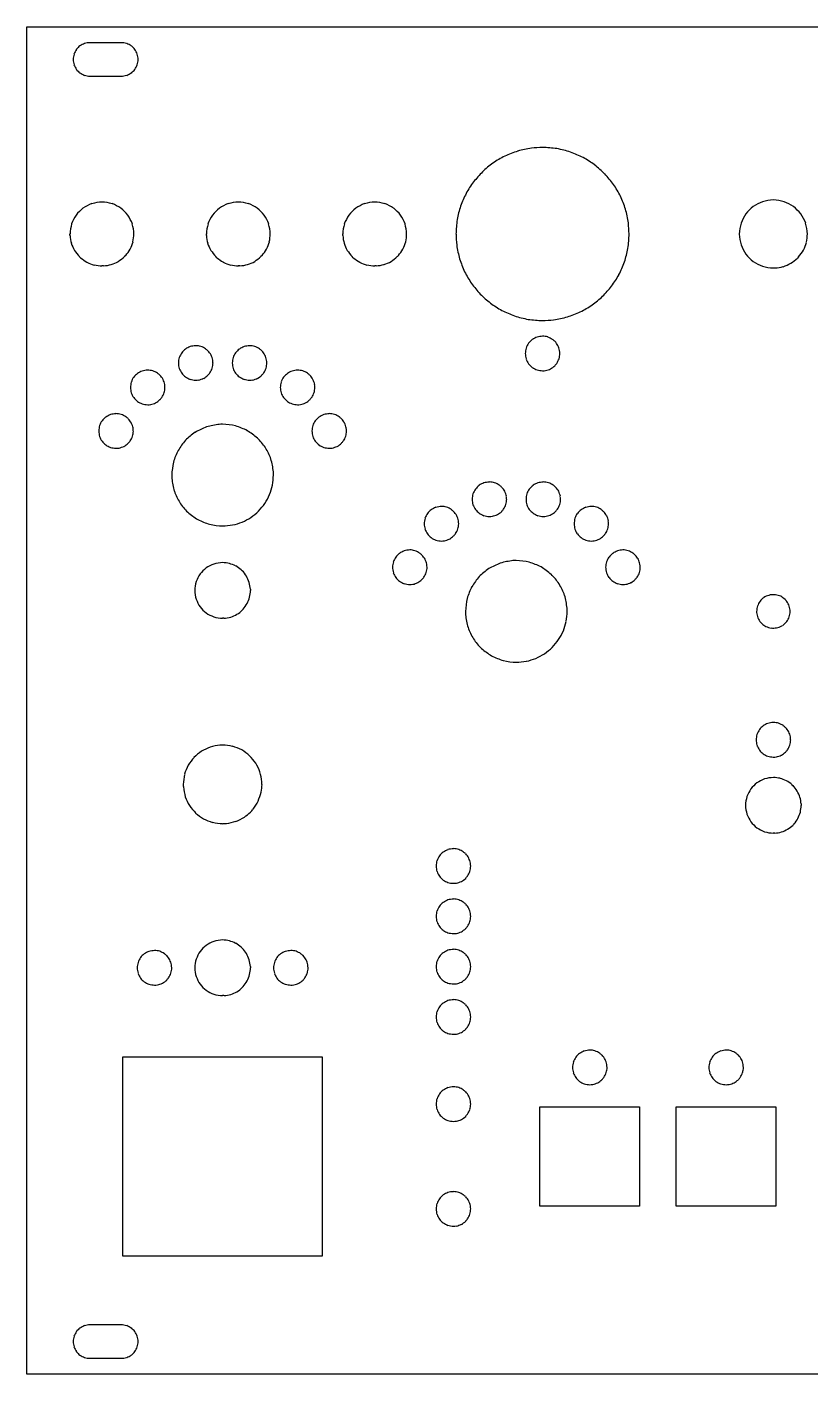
# Model space of a CAD drawing. Header units: millimetres. Extents: x 20 to 324, y 20 to 149.
# Drawn here: x 20 to 94.7, y 20 to 148.5 of the extents above; entities that cross this region are included whole.
import ezdxf

# ---------------------------------------------------------------- set-up
doc = ezdxf.new("R2010")
doc.units = ezdxf.units.MM
doc.layers.get('0').update_dxf_attribs({"linetype": 'CONTINUOUS'})

msp = doc.modelspace()

# ---------------------------------------------------------------- linework, layer by layer
for p, q in [((20, 148.5, 1.59), (324.3, 148.5, 1.59)), ((20, 20, 1.59), (20, 148.5, 1.59)), ((29, 147), (26, 147)), ((26, 143.8), (29, 143.8)), ((24.1, 128.6), (24.1, 128.75)), ((37.1, 128.6), (37.1, 128.75)), ((50.1, 128.6), (50.1, 128.75)), ((25.1, 126.49), (24.99, 126.59)), ((29.41, 126.7), (29.31, 126.59)), ((38.1, 126.49), (37.99, 126.59)), ((42.41, 126.7), (42.31, 126.59)), ((51.1, 126.49), (50.99, 126.59)), ((55.41, 126.7), (55.31, 126.59)), ((93.56, 126.57), (93.45, 126.45)), ((27.3, 125.7), (27.15, 125.7)), ((40.3, 125.7), (40.15, 125.7)), ((53.3, 125.7), (53.15, 125.7)), ((91.31, 125.5), (91.15, 125.5)), ((40.43, 96.71), (40.53, 96.62)), ((41.3, 94.88), (41.3, 94.75)), ((90.35, 94.13), (90.26, 94.08)), ((91.95, 94.13), (91.86, 94.19)), ((40.62, 92.97), (40.53, 92.88)), ((89.55, 92.75), (89.56, 92.64)), ((92.75, 92.75), (92.75, 92.86)), ((38.78, 92.1), (38.65, 92.1)), ((90.35, 91.36), (90.45, 91.31)), ((91.95, 91.36), (92.04, 91.42)), ((92.93, 76.21), (93.03, 76.12)), ((93.8, 74.38), (93.8, 74.25)), ((93.12, 72.47), (93.03, 72.38)), ((91.28, 71.6), (91.15, 71.6)), ((40.43, 60.71), (40.53, 60.62)), ((41.3, 58.88), (41.3, 58.75)), ((40.62, 56.97), (40.53, 56.88)), ((38.78, 56.1), (38.65, 56.1)), ((29.15, 50.25), (48.15, 50.25)), ((29.15, 31.25), (29.15, 50.25)), ((48.15, 50.25), (48.15, 31.25)), ((68.9, 45.5), (78.4, 45.5)), ((68.9, 36), (68.9, 45.5)), ((78.4, 45.5), (78.4, 36)), ((81.9, 45.5), (91.4, 45.5)), ((81.9, 36), (81.9, 45.5)), ((91.4, 45.5), (91.4, 36)), ((78.4, 36), (68.9, 36)), ((91.4, 36), (81.9, 36)), ((48.15, 31.25), (29.15, 31.25)), ((29, 24.7), (26, 24.7)), ((26, 21.5), (29, 21.5)), ((324.3, 20, 1.59), (20, 20, 1.59))]:
    msp.add_line(p, q)
for centre, radius, start, end in [((26.57, 144.83), 2.41, 129.1579, 140.8421), ((26.36, 144.7), 2.38, 111.395, 123.2961), ((26.13, 144.61), 2.39, 93.0087, 105.3161), ((28.87, 144.61), 2.39, 74.6839, 86.9913), ((28.64, 144.7), 2.38, 56.7039, 68.6051), ((28.43, 144.83), 2.41, 39.1579, 50.8421), ((26.79, 145.27), 2.39, 164.6838, 176.9912), ((26.79, 145.53), 2.39, 183.0088, 195.3162), ((26.7, 145.04), 2.38, 146.7039, 158.605), ((28.3, 145.04), 2.38, 21.3949, 33.2961), ((28.21, 145.27), 2.39, 3.0087, 15.3161), ((28.21, 145.53), 2.39, 344.6839, 356.9913), ((26.7, 145.76), 2.38, 201.395, 213.2961), ((26.57, 145.97), 2.41, 219.1579, 230.8421), ((26.36, 146.1), 2.38, 236.7039, 248.605), ((28.64, 146.1), 2.38, 291.395, 303.2961), ((28.43, 145.97), 2.41, 309.1579, 320.8421), ((28.3, 145.76), 2.38, 326.7039, 338.605), ((26.13, 146.19), 2.39, 254.6838, 266.9912), ((28.87, 146.19), 2.39, 273.0087, 285.3161), ((70.62, 124.99), 12.28, 108.2084, 114.3667), ((69.98, 124.78), 12.3, 98.8275, 105.097), ((69.41, 124.51), 12.49, 91.1978, 96.0465), ((68.81, 124.56), 12.45, 82.1127, 88.441), ((68.17, 124.84), 12.28, 72.7146, 78.9599), ((67.54, 125.04), 12.29, 63.486, 69.6173), ((71.81, 125.52), 12.43, 126.4739, 132.4582), ((71.24, 125.21), 12.36, 117.4182, 123.4695), ((66.92, 125.27), 12.38, 54.4164, 60.4474), ((66.37, 125.61), 12.43, 45.4426, 51.4195), ((72.63, 126.52), 12.38, 144.4164, 150.4474), ((72.29, 125.96), 12.43, 135.4426, 141.4195), ((65.92, 126.09), 12.43, 36.4739, 42.4582), ((72.86, 127.13), 12.29, 153.486, 159.6173), ((65.61, 126.66), 12.36, 27.4182, 33.4695), ((28.24, 127.65), 4.59, 129.1579, 140.8421), ((27.84, 127.41), 4.55, 111.3949, 123.2961), ((27.39, 127.25), 4.55, 93.0087, 105.3161), ((26.91, 127.25), 4.55, 74.6839, 86.9913), ((26.46, 127.41), 4.55, 56.7039, 68.6051), ((26.06, 127.65), 4.59, 39.1579, 50.8421), ((41.24, 127.65), 4.59, 129.1579, 140.8421), ((40.84, 127.41), 4.55, 111.3949, 123.2961), ((40.39, 127.25), 4.55, 93.0087, 105.3161), ((39.91, 127.25), 4.55, 74.6839, 86.9913), ((39.46, 127.41), 4.55, 56.7039, 68.6051), ((39.06, 127.65), 4.59, 39.1579, 50.8421), ((54.24, 127.65), 4.59, 129.1579, 140.8421), ((53.84, 127.41), 4.55, 111.3949, 123.2961), ((53.39, 127.25), 4.55, 93.0087, 105.3161), ((52.91, 127.25), 4.55, 74.6839, 86.9913), ((52.46, 127.41), 4.55, 56.7039, 68.6051), ((52.06, 127.65), 4.59, 39.1579, 50.8421), ((73.06, 127.77), 12.28, 162.7146, 168.96), ((65.39, 127.28), 12.28, 18.2084, 24.3667), ((65.18, 127.92), 12.3, 8.8276, 15.097), ((92.32, 127.58), 4.89, 129.1579, 140.8421), ((91.89, 127.32), 4.84, 111.395, 123.2961), ((91.41, 127.15), 4.85, 93.0088, 105.3161), ((90.9, 127.15), 4.85, 74.6839, 86.9913), ((90.41, 127.32), 4.84, 56.7039, 68.6051), ((89.98, 127.58), 4.89, 39.1579, 50.8421), ((28.49, 128.05), 4.55, 146.7039, 158.605), ((25.81, 128.05), 4.55, 21.395, 33.2961), ((41.49, 128.05), 4.55, 146.7039, 158.605), ((38.81, 128.05), 4.55, 21.395, 33.2961), ((54.49, 128.05), 4.55, 146.7039, 158.605), ((51.81, 128.05), 4.55, 21.395, 33.2961), ((73.34, 128.41), 12.45, 172.1127, 178.441), ((64.91, 128.49), 12.49, 1.1978, 6.0466), ((92.58, 128.01), 4.84, 146.7039, 158.605), ((89.73, 128.01), 4.84, 21.395, 33.2961), ((28.65, 128.51), 4.55, 164.6838, 176.9912), ((28.65, 129.01), 4.56, 185.1815, 194.5686), ((25.65, 128.51), 4.55, 3.0088, 15.3162), ((25.64, 128.94), 4.56, 348.2394, 357.654), ((41.65, 128.51), 4.55, 164.6838, 176.9912), ((41.65, 129.01), 4.56, 185.1815, 194.5685), ((38.65, 128.51), 4.55, 3.0088, 15.3162), ((38.64, 128.94), 4.56, 348.2394, 357.654), ((54.65, 128.51), 4.55, 164.6838, 176.9912), ((54.65, 129.01), 4.56, 185.1815, 194.5685), ((51.65, 128.51), 4.55, 3.0088, 15.3162), ((51.64, 128.94), 4.56, 348.2394, 357.654), ((73.39, 129.01), 12.49, 181.1978, 186.0465), ((64.96, 129.09), 12.45, 352.1127, 358.441), ((92.75, 128.49), 4.85, 164.6838, 176.9912), ((92.75, 129), 4.85, 183.0087, 195.3161), ((89.55, 128.49), 4.85, 3.0088, 15.3162), ((89.54, 128.95), 4.86, 348.2394, 357.654), ((28.54, 129.37), 4.57, 199.2364, 208.5629), ((25.91, 129.62), 4.56, 320.1815, 329.5686), ((25.73, 129.3), 4.57, 334.2365, 343.5629), ((41.54, 129.37), 4.57, 199.2364, 208.5629), ((38.91, 129.62), 4.56, 320.1815, 329.5686), ((38.73, 129.3), 4.57, 334.2364, 343.5629), ((54.54, 129.37), 4.57, 199.2364, 208.5629), ((51.91, 129.62), 4.56, 320.1815, 329.5686), ((51.73, 129.3), 4.57, 334.2365, 343.5629), ((73.12, 129.58), 12.3, 188.8275, 195.097), ((65.24, 129.73), 12.28, 342.7146, 348.9599), ((92.58, 129.49), 4.84, 201.3949, 213.2961), ((89.83, 129.68), 4.86, 320.1815, 329.5686), ((89.64, 129.33), 4.87, 334.2364, 343.5629), ((28.35, 129.69), 4.56, 213.2394, 222.654), ((28.03, 129.99), 4.56, 230.1815, 239.5686), ((27.7, 130.17), 4.57, 244.2365, 253.5629), ((26.53, 130.14), 4.57, 289.2364, 298.5629), ((26.21, 129.95), 4.56, 303.2394, 312.654), ((41.35, 129.69), 4.56, 213.2394, 222.654), ((41.03, 129.99), 4.56, 230.1815, 239.5686), ((40.7, 130.17), 4.57, 244.2364, 253.5629), ((39.53, 130.14), 4.57, 289.2364, 298.5629), ((39.21, 129.95), 4.56, 303.2394, 312.654), ((54.35, 129.69), 4.56, 213.2394, 222.654), ((54.03, 129.99), 4.56, 230.1815, 239.5686), ((53.7, 130.17), 4.57, 244.2365, 253.5629), ((52.53, 130.14), 4.57, 289.2364, 298.5629), ((52.21, 129.95), 4.56, 303.2394, 312.654), ((72.91, 130.22), 12.28, 198.2084, 204.3667), ((65.44, 130.36), 12.29, 333.486, 339.6173), ((92.32, 129.92), 4.89, 219.1579, 230.8421), ((91.89, 130.18), 4.84, 236.7039, 248.605), ((90.49, 130.23), 4.87, 289.2364, 298.5629), ((90.15, 130.03), 4.86, 303.2394, 312.654), ((27.34, 130.26), 4.56, 258.2394, 267.654), ((26.89, 130.25), 4.56, 275.1815, 284.5685), ((40.34, 130.26), 4.56, 258.2395, 267.6541), ((39.89, 130.25), 4.56, 275.1814, 284.5686), ((53.34, 130.26), 4.56, 258.2394, 267.654), ((52.89, 130.25), 4.56, 275.1815, 284.5685), ((72.69, 130.84), 12.36, 207.4182, 213.4695), ((65.67, 130.98), 12.38, 324.4164, 330.4474), ((91.41, 130.35), 4.85, 254.6838, 266.9912), ((90.87, 130.35), 4.86, 275.1815, 284.5686), ((72.38, 131.41), 12.43, 216.4739, 222.4582), ((66.01, 131.53), 12.43, 315.4426, 321.4195), ((71.93, 131.88), 12.43, 225.4426, 231.4195), ((71.38, 132.23), 12.38, 234.4164, 240.4474), ((66.49, 131.98), 12.43, 306.4739, 312.4582), ((70.76, 132.46), 12.29, 243.486, 249.6173), ((70.13, 132.66), 12.28, 252.7146, 258.9599), ((68.32, 132.72), 12.3, 278.8276, 285.097), ((67.68, 132.51), 12.28, 288.2084, 294.3667), ((67.06, 132.29), 12.36, 297.4182, 303.4695), ((69.49, 132.94), 12.45, 262.1127, 268.441), ((68.89, 132.98), 12.49, 271.1978, 276.0466), ((69.87, 116.97), 2.46, 146.7039, 158.6051), ((69.74, 116.76), 2.48, 129.1579, 140.8421), ((69.53, 116.63), 2.46, 111.395, 123.2961), ((69.28, 116.54), 2.46, 93.0088, 105.3162), ((69.02, 116.54), 2.47, 75.3194, 87.0738), ((68.78, 116.61), 2.47, 57.8094, 69.4828), ((68.62, 116.72), 2.47, 46.6467, 53.2488), ((68.49, 116.86), 2.47, 30.3193, 42.0738), ((36.89, 116.32), 2.46, 164.6839, 176.9913), ((36.81, 116.07), 2.46, 146.7039, 158.6051), ((36.68, 115.85), 2.48, 129.1579, 140.8421), ((36.46, 115.72), 2.46, 111.395, 123.2961), ((36.21, 115.63), 2.46, 93.0088, 105.3162), ((35.96, 115.63), 2.47, 75.3193, 87.0737), ((35.72, 115.71), 2.47, 57.8094, 69.4828), ((35.55, 115.81), 2.47, 46.6469, 53.2489), ((35.42, 115.96), 2.47, 30.3193, 42.0737), ((35.3, 116.18), 2.47, 12.8093, 24.4828), ((42.03, 116.32), 2.46, 164.6839, 176.9913), ((41.94, 116.07), 2.46, 146.704, 158.6051), ((41.81, 115.85), 2.48, 129.158, 140.8422), ((41.6, 115.72), 2.46, 111.395, 123.2962), ((41.35, 115.63), 2.46, 93.0088, 105.3162), ((41.09, 115.63), 2.47, 75.3193, 87.0737), ((40.85, 115.71), 2.47, 57.8094, 69.4828), ((40.69, 115.81), 2.47, 46.6468, 53.2489), ((40.56, 115.96), 2.47, 30.3193, 42.0737), ((40.44, 116.18), 2.47, 12.8094, 24.4828), ((69.96, 117.22), 2.46, 164.6839, 176.9913), ((69.96, 117.48), 2.46, 183.0087, 195.3161), ((68.37, 117.09), 2.47, 12.8094, 24.4828), ((68.34, 117.48), 2.47, 345.3193, 357.0737), ((68.33, 117.28), 2.47, 1.6468, 8.2489), ((31.88, 113.39), 2.46, 111.395, 123.2962), ((31.64, 113.3), 2.46, 93.0088, 105.3162), ((31.38, 113.3), 2.47, 75.3193, 87.0738), ((31.14, 113.38), 2.47, 57.8094, 69.4828), ((36.89, 116.57), 2.46, 183.0087, 195.3161), ((36.81, 116.82), 2.46, 201.3949, 213.2961), ((35.35, 116.81), 2.47, 327.8094, 339.4828), ((35.27, 116.57), 2.47, 345.3194, 357.0739), ((35.26, 116.37), 2.47, 1.6467, 8.2488), ((42.03, 116.57), 2.46, 183.0087, 195.3161), ((41.94, 116.82), 2.46, 201.3949, 213.296), ((40.48, 116.81), 2.47, 327.8094, 339.4828), ((40.41, 116.57), 2.47, 345.3193, 357.0738), ((40.4, 116.37), 2.47, 1.6468, 8.2489), ((46.17, 113.39), 2.46, 111.395, 123.2962), ((45.92, 113.3), 2.46, 93.0088, 105.3162), ((45.67, 113.3), 2.47, 75.3193, 87.0738), ((45.43, 113.38), 2.47, 57.8094, 69.4828), ((69.87, 117.72), 2.46, 201.3949, 213.2961), ((69.74, 117.94), 2.48, 219.1579, 230.8421), ((69.53, 118.07), 2.46, 236.7039, 248.605), ((69.28, 118.16), 2.46, 254.6838, 266.9912), ((69.08, 118.17), 2.47, 271.6468, 278.2489), ((68.89, 118.13), 2.47, 282.8094, 294.4828), ((68.66, 118.01), 2.47, 300.3193, 312.0738), ((68.52, 117.88), 2.47, 316.6468, 323.2489), ((68.41, 117.72), 2.47, 327.8094, 339.4828), ((32.32, 113.98), 2.46, 164.6839, 176.9913), ((32.23, 113.74), 2.46, 146.704, 158.6051), ((32.1, 113.52), 2.48, 129.158, 140.8422), ((30.98, 113.48), 2.47, 46.6468, 53.2489), ((30.84, 113.63), 2.47, 30.3193, 42.0738), ((30.73, 113.85), 2.47, 12.8093, 24.4828), ((30.69, 114.04), 2.47, 1.6468, 8.2489), ((36.68, 117.04), 2.48, 219.1579, 230.8421), ((36.46, 117.17), 2.46, 236.7039, 248.605), ((36.21, 117.26), 2.46, 254.6838, 266.9912), ((36.01, 117.27), 2.47, 271.6466, 278.2488), ((35.82, 117.23), 2.47, 282.8093, 294.4828), ((35.6, 117.11), 2.47, 300.3193, 312.0737), ((35.45, 116.98), 2.47, 316.6469, 323.2489), ((41.81, 117.04), 2.48, 219.1578, 230.8421), ((41.6, 117.17), 2.46, 236.7039, 248.605), ((41.35, 117.26), 2.46, 254.6838, 266.9912), ((41.15, 117.27), 2.47, 271.6467, 278.2488), ((40.96, 117.23), 2.47, 282.8093, 294.4828), ((40.73, 117.11), 2.47, 300.3193, 312.0737), ((40.59, 116.98), 2.47, 316.6469, 323.2489), ((46.61, 113.98), 2.46, 164.6839, 176.9913), ((46.52, 113.74), 2.46, 146.704, 158.6051), ((46.39, 113.52), 2.48, 129.158, 140.8422), ((45.27, 113.48), 2.47, 46.6468, 53.2489), ((45.13, 113.63), 2.47, 30.3194, 42.0738), ((45.02, 113.85), 2.47, 12.8093, 24.4828), ((44.97, 114.04), 2.47, 1.6467, 8.2488), ((32.32, 114.24), 2.46, 183.0087, 195.3161), ((32.23, 114.49), 2.46, 201.3949, 213.296), ((32.1, 114.71), 2.48, 219.1578, 230.8421), ((30.88, 114.64), 2.47, 316.6467, 323.2488), ((30.77, 114.48), 2.47, 327.8094, 339.4828), ((30.69, 114.24), 2.47, 345.3194, 357.0738), ((46.61, 114.24), 2.46, 183.0087, 195.3161), ((46.52, 114.49), 2.46, 201.3949, 213.296), ((46.39, 114.71), 2.48, 219.1578, 230.8421), ((45.16, 114.64), 2.47, 316.6467, 323.2488), ((45.06, 114.48), 2.47, 327.8093, 339.4828), ((44.98, 114.24), 2.47, 345.3194, 357.0739), ((31.88, 114.84), 2.46, 236.7039, 248.605), ((31.64, 114.92), 2.46, 254.6838, 266.9912), ((31.44, 114.93), 2.47, 271.6468, 278.2489), ((31.24, 114.89), 2.47, 282.8094, 294.4828), ((31.02, 114.78), 2.47, 300.3193, 312.0738), ((46.17, 114.84), 2.46, 236.7039, 248.605), ((45.92, 114.92), 2.46, 254.6838, 266.9912), ((45.72, 114.93), 2.47, 271.6468, 278.2489), ((45.53, 114.89), 2.47, 282.8094, 294.4828), ((45.31, 114.78), 2.47, 300.3193, 312.0738), ((29.21, 109.58), 2.46, 146.704, 158.6051), ((29.08, 109.37), 2.48, 129.1579, 140.8422), ((28.86, 109.23), 2.46, 111.395, 123.2961), ((28.62, 109.15), 2.46, 93.0088, 105.3162), ((28.36, 109.15), 2.47, 75.3194, 87.0739), ((28.12, 109.22), 2.47, 57.8093, 69.4828), ((27.96, 109.33), 2.47, 46.6467, 53.2488), ((27.82, 109.47), 2.47, 30.3193, 42.0738), ((27.71, 109.7), 2.47, 12.8093, 24.4828), ((39.11, 103.4), 7.23, 96.1356, 105.9505), ((38.73, 103.22), 7.38, 90.6149, 93.091), ((38.34, 103.34), 7.27, 77.7172, 87.5822), ((49.54, 109.58), 2.46, 146.7039, 158.6051), ((49.41, 109.37), 2.48, 129.1579, 140.8421), ((49.19, 109.23), 2.46, 111.395, 123.2961), ((48.94, 109.15), 2.46, 93.0088, 105.3162), ((48.69, 109.15), 2.47, 75.3194, 87.0739), ((48.45, 109.22), 2.47, 57.8094, 69.4828), ((48.28, 109.33), 2.47, 46.6468, 53.2489), ((48.15, 109.47), 2.47, 30.3193, 42.0738), ((48.03, 109.7), 2.47, 12.8093, 24.4828), ((29.3, 109.83), 2.46, 164.6839, 176.9913), ((29.3, 110.09), 2.46, 183.0087, 195.3161), ((29.21, 110.33), 2.46, 201.3949, 213.296), ((27.75, 110.32), 2.47, 327.8094, 339.4829), ((27.68, 110.08), 2.47, 345.3194, 357.0738), ((27.67, 109.89), 2.47, 1.6468, 8.2488), ((40.22, 103.86), 7.3, 125.062, 134.4187), ((39.69, 103.59), 7.23, 110.8041, 120.3504), ((37.76, 103.55), 7.21, 63.21, 72.8249), ((37.2, 103.78), 7.28, 49.0824, 58.4687), ((36.76, 104.18), 7.3, 35.062, 44.4187), ((49.62, 109.83), 2.46, 164.6839, 176.9913), ((49.62, 110.09), 2.46, 183.0087, 195.3161), ((49.54, 110.33), 2.46, 201.3949, 213.2961), ((48.08, 110.32), 2.47, 327.8094, 339.4829), ((48, 110.08), 2.47, 345.3194, 357.0739), ((47.99, 109.89), 2.47, 1.6466, 8.2488), ((29.08, 110.55), 2.48, 219.1578, 230.842), ((28.86, 110.68), 2.46, 236.7038, 248.605), ((28.62, 110.77), 2.46, 254.6838, 266.9912), ((28.42, 110.78), 2.47, 271.6468, 278.2489), ((28.23, 110.74), 2.47, 282.8094, 294.4828), ((28, 110.62), 2.47, 300.3193, 312.0738), ((27.86, 110.49), 2.47, 316.6467, 323.2489), ((40.85, 104.86), 7.21, 153.21, 162.8248), ((40.62, 104.3), 7.28, 139.0823, 148.4687), ((36.5, 104.71), 7.23, 20.8041, 30.3504), ((49.41, 110.55), 2.48, 219.1579, 230.8421), ((49.19, 110.68), 2.46, 236.7039, 248.605), ((48.94, 110.77), 2.46, 254.6838, 266.9912), ((48.74, 110.78), 2.47, 271.6468, 278.2489), ((48.55, 110.74), 2.47, 282.8094, 294.4828), ((48.33, 110.62), 2.47, 300.3193, 312.0737), ((48.18, 110.49), 2.47, 316.6468, 323.2489), ((41.07, 105.44), 7.27, 167.7172, 177.5822), ((36.3, 105.3), 7.23, 6.1356, 15.9505), ((41.18, 105.83), 7.38, 180.6149, 183.0909), ((41, 106.2), 7.23, 186.1355, 195.9504), ((36.24, 105.99), 7.26, 350.5794, 358.1198), ((36.12, 105.67), 7.38, 0.6149, 3.091), ((40.81, 106.78), 7.23, 200.8041, 210.3504), ((36.33, 106.45), 7.27, 339.3637, 346.8308), ((64.81, 103.07), 2.46, 146.704, 158.6051), ((64.68, 102.85), 2.48, 129.158, 140.8422), ((64.46, 102.72), 2.46, 111.395, 123.2962), ((64.21, 102.63), 2.46, 93.0088, 105.3162), ((63.96, 102.63), 2.47, 75.3193, 87.0737), ((63.72, 102.71), 2.47, 57.8094, 69.4828), ((63.55, 102.81), 2.47, 46.6468, 53.2489), ((63.42, 102.96), 2.47, 30.3193, 42.0737), ((63.3, 103.18), 2.47, 12.8094, 24.4828), ((69.94, 103.07), 2.46, 146.704, 158.6051), ((69.81, 102.85), 2.48, 129.158, 140.8422), ((69.6, 102.72), 2.46, 111.395, 123.2962), ((69.35, 102.63), 2.46, 93.0088, 105.3162), ((69.09, 102.63), 2.47, 75.3193, 87.0737), ((68.85, 102.71), 2.47, 57.8094, 69.4828), ((68.69, 102.81), 2.47, 46.6468, 53.2489), ((68.56, 102.96), 2.47, 30.3193, 42.0737), ((68.44, 103.18), 2.47, 12.8094, 24.4828), ((40.54, 107.32), 7.3, 215.062, 224.4187), ((36.78, 107.28), 7.26, 316.8802, 324.4206), ((36.51, 106.89), 7.27, 328.1692, 335.6363), ((64.89, 103.32), 2.46, 164.6839, 176.9913), ((64.89, 103.57), 2.46, 183.0087, 195.3161), ((64.81, 103.82), 2.46, 201.3949, 213.296), ((63.35, 103.81), 2.47, 327.8094, 339.4828), ((63.27, 103.57), 2.47, 345.3193, 357.0738), ((63.26, 103.37), 2.47, 1.6468, 8.2489), ((70.03, 103.32), 2.46, 164.6839, 176.9913), ((70.03, 103.57), 2.46, 183.0087, 195.3161), ((69.94, 103.82), 2.46, 201.3949, 213.296), ((68.48, 103.81), 2.47, 327.8094, 339.4828), ((68.41, 103.57), 2.47, 345.3193, 357.0738), ((68.4, 103.37), 2.47, 1.6468, 8.2489), ((40.1, 107.72), 7.28, 229.0823, 238.4687), ((37.51, 107.89), 7.27, 294.3637, 301.8308), ((37.12, 107.62), 7.26, 305.5794, 313.1198), ((60.32, 100.98), 2.46, 164.6839, 176.9913), ((60.23, 100.74), 2.46, 146.704, 158.6051), ((60.1, 100.52), 2.48, 129.1579, 140.8422), ((59.88, 100.39), 2.46, 111.395, 123.2961), ((59.64, 100.3), 2.46, 93.0088, 105.3162), ((59.38, 100.3), 2.47, 75.3193, 87.0738), ((59.14, 100.38), 2.47, 57.8094, 69.4828), ((58.98, 100.48), 2.47, 46.6468, 53.2489), ((58.84, 100.63), 2.47, 30.3194, 42.0738), ((58.73, 100.85), 2.47, 12.8093, 24.4828), ((64.68, 104.04), 2.48, 219.1578, 230.8421), ((64.46, 104.17), 2.46, 236.7039, 248.605), ((64.21, 104.26), 2.46, 254.6838, 266.9912), ((64.01, 104.27), 2.47, 271.6468, 278.2489), ((63.82, 104.23), 2.47, 282.8093, 294.4828), ((63.6, 104.11), 2.47, 300.3193, 312.0738), ((63.45, 103.98), 2.47, 316.6468, 323.2489), ((69.81, 104.04), 2.48, 219.1578, 230.8421), ((69.6, 104.17), 2.46, 236.7039, 248.605), ((69.35, 104.26), 2.46, 254.6838, 266.9912), ((69.15, 104.27), 2.47, 271.6468, 278.2489), ((68.96, 104.23), 2.47, 282.8093, 294.4828), ((68.73, 104.11), 2.47, 300.3193, 312.0738), ((68.59, 103.98), 2.47, 316.6468, 323.2489), ((74.61, 100.98), 2.46, 164.6839, 176.9913), ((74.52, 100.74), 2.46, 146.7039, 158.6051), ((74.39, 100.52), 2.48, 129.1579, 140.8421), ((74.17, 100.39), 2.46, 111.395, 123.2961), ((73.93, 100.3), 2.46, 93.0088, 105.3162), ((73.67, 100.3), 2.47, 75.3193, 87.0737), ((73.43, 100.38), 2.47, 57.8094, 69.4828), ((73.27, 100.48), 2.47, 46.6469, 53.2489), ((73.13, 100.63), 2.47, 30.3193, 42.0738), ((73.02, 100.85), 2.47, 12.8093, 24.4828), ((39.54, 107.95), 7.21, 243.21, 252.8248), ((38.96, 108.16), 7.27, 257.7171, 267.5821), ((38.41, 108.16), 7.26, 271.8802, 279.4206), ((37.95, 108.07), 7.27, 283.1692, 290.6364), ((60.32, 101.24), 2.46, 183.0087, 195.3161), ((60.23, 101.49), 2.46, 201.3949, 213.296), ((58.77, 101.48), 2.47, 327.8094, 339.4828), ((58.69, 101.24), 2.47, 345.3194, 357.0739), ((58.69, 101.04), 2.47, 1.6466, 8.2488), ((74.61, 101.24), 2.46, 183.0087, 195.3161), ((74.52, 101.49), 2.46, 201.3949, 213.2961), ((73.06, 101.48), 2.47, 327.8094, 339.4829), ((72.98, 101.24), 2.47, 345.3194, 357.0739), ((72.97, 101.04), 2.47, 1.6466, 8.2488), ((60.1, 101.71), 2.48, 219.1578, 230.842), ((59.88, 101.84), 2.46, 236.7038, 248.605), ((59.64, 101.92), 2.46, 254.6838, 266.9912), ((59.44, 101.93), 2.47, 271.6468, 278.2489), ((59.24, 101.89), 2.47, 282.8094, 294.4828), ((59.02, 101.78), 2.47, 300.3193, 312.0738), ((58.88, 101.64), 2.47, 316.6467, 323.2488), ((74.39, 101.71), 2.48, 219.1579, 230.8421), ((74.17, 101.84), 2.46, 236.7039, 248.605), ((73.93, 101.92), 2.46, 254.6838, 266.9912), ((73.72, 101.93), 2.47, 271.6468, 278.2489), ((73.53, 101.89), 2.47, 282.8094, 294.4828), ((73.31, 101.78), 2.47, 300.3193, 312.0737), ((73.16, 101.64), 2.47, 316.6468, 323.2489), ((57.21, 96.58), 2.46, 146.704, 158.6051), ((57.08, 96.37), 2.48, 129.1579, 140.8422), ((56.86, 96.23), 2.46, 111.395, 123.2961), ((56.62, 96.15), 2.46, 93.0088, 105.3162), ((56.36, 96.15), 2.47, 75.3193, 87.0738), ((56.12, 96.22), 2.47, 57.8094, 69.4828), ((55.96, 96.33), 2.47, 46.6468, 53.2489), ((55.82, 96.47), 2.47, 30.3194, 42.0738), ((55.71, 96.7), 2.47, 12.8093, 24.4828), ((77.54, 96.58), 2.46, 146.704, 158.6051), ((77.41, 96.37), 2.48, 129.1579, 140.8422), ((77.19, 96.23), 2.46, 111.395, 123.2961), ((76.94, 96.15), 2.46, 93.0088, 105.3162), ((76.69, 96.15), 2.47, 75.3193, 87.0737), ((76.45, 96.22), 2.47, 57.8094, 69.4828), ((76.28, 96.33), 2.47, 46.6468, 53.2489), ((76.15, 96.47), 2.47, 30.3193, 42.0738), ((76.03, 96.7), 2.47, 12.8094, 24.4828), ((39.6, 93.8), 3.99, 129.1579, 140.8421), ((39.25, 93.59), 3.95, 111.395, 123.2961), ((38.86, 93.45), 3.96, 93.0088, 105.3162), ((38.49, 93.44), 3.97, 78.2395, 87.654), ((38.17, 93.51), 3.97, 64.2365, 73.5629), ((37.89, 93.67), 3.97, 50.1815, 59.5686), ((37.61, 93.94), 3.97, 33.2395, 42.654), ((57.3, 96.83), 2.46, 164.6839, 176.9913), ((57.3, 97.09), 2.46, 183.0087, 195.3161), ((57.21, 97.33), 2.46, 201.3949, 213.296), ((55.75, 97.32), 2.47, 327.8094, 339.4828), ((55.68, 97.08), 2.47, 345.3194, 357.0739), ((55.67, 96.89), 2.47, 1.6466, 8.2488), ((68.22, 90.86), 7.3, 125.062, 134.4187), ((67.69, 90.59), 7.23, 110.8041, 120.3504), ((67.11, 90.4), 7.23, 96.1356, 105.9505), ((66.73, 90.22), 7.38, 90.6149, 93.091), ((66.34, 90.34), 7.27, 77.7172, 87.5822), ((65.76, 90.55), 7.21, 63.2101, 72.8249), ((65.2, 90.78), 7.28, 49.0824, 58.4687), ((77.62, 96.83), 2.46, 164.6839, 176.9913), ((77.62, 97.09), 2.46, 183.0087, 195.3161), ((77.54, 97.33), 2.46, 201.3949, 213.296), ((76.08, 97.32), 2.47, 327.8094, 339.4828), ((76, 97.08), 2.47, 345.3193, 357.0737), ((75.99, 96.89), 2.47, 1.6468, 8.2489), ((39.95, 94.54), 3.96, 164.6839, 176.9913), ((39.81, 94.15), 3.95, 146.7039, 158.605), ((37.44, 94.21), 3.97, 19.2364, 28.5629), ((37.35, 94.52), 3.97, 5.1814, 14.5685), ((57.08, 97.55), 2.48, 219.1578, 230.842), ((56.86, 97.68), 2.46, 236.7038, 248.605), ((56.62, 97.77), 2.46, 254.6838, 266.9912), ((56.42, 97.78), 2.47, 271.6468, 278.2489), ((56.23, 97.74), 2.47, 282.8094, 294.4828), ((56, 97.62), 2.47, 300.3193, 312.0738), ((55.86, 97.49), 2.47, 316.6467, 323.2488), ((68.85, 91.86), 7.21, 153.21, 162.8248), ((68.62, 91.3), 7.28, 139.0823, 148.4687), ((64.76, 91.18), 7.3, 35.062, 44.4187), ((64.5, 91.71), 7.23, 20.8041, 30.3504), ((77.41, 97.55), 2.48, 219.1578, 230.842), ((77.19, 97.68), 2.46, 236.7038, 248.605), ((76.94, 97.77), 2.46, 254.6838, 266.9912), ((76.74, 97.78), 2.47, 271.6468, 278.2489), ((76.55, 97.74), 2.47, 282.8094, 294.4828), ((76.33, 97.62), 2.47, 300.3193, 312.0737), ((76.18, 97.49), 2.47, 316.6468, 323.2489), ((39.95, 94.96), 3.96, 183.0087, 195.3161), ((39.81, 95.35), 3.95, 201.395, 213.2961), ((37.42, 95.23), 3.97, 334.2364, 343.5629), ((37.34, 94.91), 3.97, 348.2395, 357.6541), ((69.07, 92.44), 7.27, 167.7172, 177.5822), ((64.3, 92.3), 7.23, 6.1356, 15.9505), ((91.7, 92.17), 2.39, 126.9314, 139.4651), ((91.43, 92), 2.39, 104.2764, 116.8737), ((91.18, 91.95), 2.39, 85.6678, 98.0501), ((90.92, 91.99), 2.39, 66.9314, 79.4651), ((90.65, 92.13), 2.39, 44.2764, 56.8738), ((39.6, 95.7), 3.99, 219.1579, 230.8421), ((39.25, 95.91), 3.95, 236.7039, 248.605), ((37.84, 95.79), 3.97, 303.2394, 312.654), ((37.57, 95.51), 3.97, 320.1814, 329.5685), ((69.18, 92.83), 7.38, 180.6149, 183.091), ((64.24, 92.99), 7.26, 350.5794, 358.1198), ((64.12, 92.67), 7.38, 0.6149, 3.091), ((91.94, 92.62), 2.39, 164.2764, 176.8737), ((91.93, 92.93), 2.39, 186.9314, 199.4651), ((91.86, 92.37), 2.39, 145.6678, 158.0501), ((90.47, 92.33), 2.39, 25.6678, 38.0501), ((90.38, 92.57), 2.39, 6.9314, 19.4651), ((90.37, 92.88), 2.39, 344.2764, 356.8737), ((38.86, 96.05), 3.96, 254.6838, 266.9912), ((38.42, 96.05), 3.97, 275.1815, 284.5685), ((38.12, 95.96), 3.97, 289.2364, 298.5629), ((69, 93.2), 7.23, 186.1355, 195.9504), ((64.33, 93.45), 7.27, 339.3637, 346.8308), ((91.83, 93.17), 2.39, 205.6678, 218.0501), ((91.66, 93.36), 2.39, 224.2763, 236.8737), ((91.38, 93.51), 2.39, 246.9314, 259.4651), ((90.87, 93.49), 2.39, 284.2764, 296.8737), ((90.61, 93.33), 2.39, 306.9314, 319.4651), ((90.45, 93.13), 2.39, 325.6678, 338.0501), ((68.81, 93.78), 7.23, 200.8041, 210.3504), ((68.54, 94.32), 7.3, 215.062, 224.4187), ((64.78, 94.28), 7.26, 316.8802, 324.4206), ((64.51, 93.89), 7.27, 328.1692, 335.6363), ((91.13, 93.55), 2.39, 265.6678, 278.0501), ((68.1, 94.72), 7.28, 229.0823, 238.4687), ((65.51, 94.89), 7.27, 294.3637, 301.8308), ((65.12, 94.62), 7.26, 305.5794, 313.1198), ((67.54, 94.95), 7.21, 243.21, 252.8248), ((66.96, 95.16), 7.27, 257.7172, 267.5822), ((66.41, 95.16), 7.26, 271.8802, 279.4206), ((65.95, 95.07), 7.27, 283.1692, 290.6363), ((91.96, 80.37), 2.46, 164.6839, 176.9913), ((91.88, 80.12), 2.46, 146.704, 158.6051), ((91.74, 79.91), 2.48, 129.158, 140.8422), ((91.53, 79.78), 2.46, 111.395, 123.2962), ((91.28, 79.69), 2.46, 93.0088, 105.3162), ((91.03, 79.69), 2.47, 75.3193, 87.0738), ((90.79, 79.76), 2.47, 57.8094, 69.4828), ((90.62, 79.87), 2.47, 46.6468, 53.2489), ((90.49, 80.01), 2.47, 30.3193, 42.0738), ((90.37, 80.24), 2.47, 12.8093, 24.4828), ((39.45, 74.58), 5.59, 110.8041, 120.3504), ((39, 74.43), 5.59, 96.1356, 105.9505), ((38.71, 74.29), 5.71, 90.6149, 93.091), ((38.41, 74.38), 5.62, 77.7172, 87.5822), ((37.96, 74.55), 5.58, 63.21, 72.8249), ((91.96, 80.63), 2.46, 183.0087, 195.3161), ((91.88, 80.87), 2.46, 201.3949, 213.296), ((90.41, 80.86), 2.47, 327.8094, 339.4828), ((90.34, 80.63), 2.47, 345.3194, 357.0738), ((90.33, 80.43), 2.47, 1.6468, 8.2488), ((40.18, 75.13), 5.63, 139.0823, 148.4687), ((39.87, 74.79), 5.64, 125.062, 134.4187), ((37.53, 74.73), 5.63, 49.0824, 58.4687), ((37.19, 75.03), 5.64, 35.062, 44.4187), ((91.74, 81.09), 2.48, 219.1578, 230.842), ((91.53, 81.22), 2.46, 236.7038, 248.605), ((91.28, 81.31), 2.46, 254.6838, 266.9912), ((91.08, 81.32), 2.47, 271.6468, 278.2489), ((90.89, 81.28), 2.47, 282.8094, 294.4828), ((90.67, 81.16), 2.47, 300.3193, 312.0738), ((90.52, 81.03), 2.47, 316.6467, 323.2488), ((40.52, 76.01), 5.62, 167.7172, 177.5821), ((40.35, 75.56), 5.58, 153.21, 162.8248), ((36.99, 75.45), 5.59, 20.8041, 30.3504), ((36.84, 75.9), 5.59, 6.1356, 15.9505), ((40.61, 76.31), 5.71, 180.6149, 183.091), ((40.47, 76.6), 5.59, 186.1355, 195.9504), ((36.79, 76.43), 5.62, 350.5794, 358.1198), ((36.69, 76.19), 5.71, 0.6149, 3.091), ((92.1, 73.3), 3.99, 129.1579, 140.8421), ((91.75, 73.09), 3.95, 111.395, 123.2961), ((91.36, 72.95), 3.96, 93.0088, 105.3162), ((90.99, 72.94), 3.97, 78.2395, 87.654), ((90.67, 73.01), 3.97, 64.2365, 73.5629), ((90.39, 73.17), 3.97, 50.1815, 59.5686), ((90.11, 73.44), 3.97, 33.2395, 42.654), ((40.32, 77.05), 5.59, 200.8041, 210.3504), ((37.07, 77.25), 5.61, 323.0072, 332.371), ((36.87, 76.84), 5.61, 337.0335, 346.3664), ((92.45, 74.04), 3.96, 164.6839, 176.9913), ((92.31, 73.65), 3.95, 146.7039, 158.6051), ((89.94, 73.71), 3.97, 19.2364, 28.5629), ((89.85, 74.02), 3.97, 5.1814, 14.5685), ((40.11, 77.47), 5.64, 215.062, 224.4187), ((39.77, 77.77), 5.63, 229.0823, 238.4687), ((37.46, 77.7), 5.62, 305.5794, 313.1198), ((37.26, 77.51), 5.62, 315.9439, 319.7247), ((92.45, 74.46), 3.96, 183.0087, 195.3161), ((92.31, 74.85), 3.95, 201.3949, 213.2961), ((89.92, 74.73), 3.97, 334.2364, 343.5629), ((89.84, 74.41), 3.97, 348.2395, 357.6541), ((39.34, 77.95), 5.58, 243.21, 252.8248), ((38.89, 78.12), 5.62, 257.7172, 267.5821), ((38.56, 78.12), 5.62, 270.9439, 274.7247), ((38.24, 78.08), 5.61, 278.0072, 287.371), ((37.81, 77.92), 5.61, 292.0335, 301.3664), ((92.1, 75.2), 3.99, 219.1579, 230.8421), ((91.75, 75.41), 3.95, 236.7039, 248.605), ((90.62, 75.46), 3.97, 289.2364, 298.5628), ((90.34, 75.29), 3.97, 303.2394, 312.6539), ((90.07, 75.01), 3.97, 320.1815, 329.5686), ((91.36, 75.55), 3.96, 254.6838, 266.9912), ((90.92, 75.55), 3.97, 275.1814, 284.5685), ((61.38, 68.08), 2.46, 146.704, 158.6051), ((61.24, 67.87), 2.48, 129.1579, 140.8422), ((61.03, 67.73), 2.46, 111.395, 123.2961), ((60.78, 67.65), 2.46, 93.0088, 105.3162), ((60.53, 67.65), 2.47, 75.3194, 87.0739), ((60.29, 67.72), 2.47, 57.8094, 69.4829), ((60.12, 67.83), 2.47, 46.6468, 53.2489), ((59.99, 67.97), 2.47, 30.3193, 42.0737), ((61.46, 68.33), 2.46, 164.6839, 176.9913), ((61.46, 68.59), 2.46, 183.0087, 195.3161), ((59.87, 68.19), 2.47, 12.8094, 24.4828), ((59.84, 68.58), 2.47, 345.3193, 357.0737), ((59.83, 68.39), 2.47, 1.6468, 8.2489), ((61.38, 68.83), 2.46, 201.3949, 213.296), ((61.24, 69.05), 2.48, 219.1579, 230.8421), ((61.03, 69.18), 2.46, 236.7039, 248.605), ((60.78, 69.27), 2.46, 254.6838, 266.9912), ((60.58, 69.28), 2.47, 271.6467, 278.2488), ((60.39, 69.24), 2.47, 282.8093, 294.4828), ((60.17, 69.12), 2.47, 300.3193, 312.0737), ((60.02, 68.99), 2.47, 316.6469, 323.2489), ((59.91, 68.82), 2.47, 327.8094, 339.4828), ((61.38, 63.28), 2.46, 146.704, 158.6051), ((61.24, 63.07), 2.48, 129.158, 140.8422), ((61.03, 62.93), 2.46, 111.395, 123.2962), ((60.78, 62.85), 2.46, 93.0088, 105.3162), ((60.53, 62.85), 2.47, 75.3193, 87.0737), ((60.29, 62.92), 2.47, 57.8094, 69.4828), ((60.12, 63.03), 2.47, 46.6468, 53.2489), ((59.99, 63.17), 2.47, 30.3193, 42.0737), ((59.87, 63.39), 2.47, 12.8094, 24.4828), ((61.46, 63.53), 2.46, 164.6839, 176.9913), ((61.46, 63.79), 2.46, 183.0087, 195.3161), ((61.38, 64.03), 2.46, 201.3949, 213.296), ((59.91, 64.02), 2.47, 327.8094, 339.4828), ((59.84, 63.78), 2.47, 345.3193, 357.0738), ((59.83, 63.59), 2.47, 1.6468, 8.2489), ((61.24, 64.25), 2.48, 219.1578, 230.8421), ((61.03, 64.38), 2.46, 236.7039, 248.605), ((60.78, 64.47), 2.46, 254.6838, 266.9912), ((60.58, 64.48), 2.47, 271.6468, 278.2489), ((60.39, 64.44), 2.47, 282.8093, 294.4828), ((60.17, 64.32), 2.47, 300.3193, 312.0738), ((60.02, 64.19), 2.47, 316.6468, 323.2489), ((32.28, 57.94), 2.46, 93.0088, 105.3162), ((32.03, 57.94), 2.47, 75.3194, 87.0739), ((39.6, 57.8), 3.99, 129.1579, 140.8421), ((39.26, 57.59), 3.95, 111.395, 123.2961), ((38.86, 57.45), 3.96, 93.0088, 105.3162), ((38.49, 57.44), 3.97, 78.2395, 87.6541), ((38.17, 57.51), 3.97, 64.2365, 73.5629), ((37.89, 57.67), 3.97, 50.1815, 59.5686), ((37.61, 57.94), 3.97, 33.2394, 42.654), ((45.28, 57.94), 2.46, 93.0088, 105.3162), ((45.03, 57.94), 2.47, 75.3194, 87.0739), ((61.03, 58.13), 2.46, 111.395, 123.2961), ((60.78, 58.05), 2.46, 93.0088, 105.3162), ((60.53, 58.05), 2.47, 75.3193, 87.0737), ((60.29, 58.12), 2.47, 57.8094, 69.4828), ((32.96, 58.62), 2.46, 164.6839, 176.9913), ((32.88, 58.37), 2.46, 146.704, 158.6051), ((32.74, 58.16), 2.48, 129.1579, 140.8422), ((32.53, 58.03), 2.46, 111.395, 123.2961), ((31.79, 58.01), 2.47, 57.8094, 69.4829), ((31.62, 58.12), 2.47, 46.6468, 53.2489), ((31.49, 58.26), 2.47, 30.3193, 42.0737), ((31.37, 58.49), 2.47, 12.8094, 24.4828), ((39.95, 58.54), 3.96, 164.6839, 176.9913), ((39.81, 58.15), 3.95, 146.7039, 158.6051), ((37.44, 58.21), 3.97, 19.2364, 28.5629), ((37.35, 58.52), 3.97, 5.1815, 14.5686), ((45.96, 58.62), 2.46, 164.6839, 176.9913), ((45.88, 58.37), 2.46, 146.7039, 158.6051), ((45.74, 58.16), 2.48, 129.1579, 140.8421), ((45.53, 58.03), 2.46, 111.395, 123.2961), ((44.79, 58.01), 2.47, 57.8094, 69.4828), ((44.62, 58.12), 2.47, 46.6469, 53.2489), ((44.49, 58.26), 2.47, 30.3193, 42.0737), ((44.37, 58.49), 2.47, 12.8093, 24.4828), ((61.46, 58.73), 2.46, 164.6839, 176.9913), ((61.38, 58.48), 2.46, 146.704, 158.6051), ((61.24, 58.27), 2.48, 129.1579, 140.8422), ((60.12, 58.23), 2.47, 46.6468, 53.2489), ((59.99, 58.37), 2.47, 30.3193, 42.0738), ((59.87, 58.59), 2.47, 12.8094, 24.4828), ((59.83, 58.79), 2.47, 1.6468, 8.2489), ((32.96, 58.88), 2.46, 183.0087, 195.3161), ((32.88, 59.12), 2.46, 201.3949, 213.296), ((31.41, 59.11), 2.47, 327.8094, 339.4828), ((31.34, 58.88), 2.47, 345.3193, 357.0737), ((31.33, 58.68), 2.47, 1.6468, 8.2489), ((39.95, 58.96), 3.96, 183.0087, 195.3161), ((39.81, 59.35), 3.95, 201.3949, 213.2961), ((37.42, 59.23), 3.97, 334.2364, 343.5629), ((37.34, 58.91), 3.97, 348.2394, 357.654), ((45.96, 58.88), 2.46, 183.0087, 195.3161), ((45.88, 59.12), 2.46, 201.3949, 213.2961), ((44.41, 59.11), 2.47, 327.8094, 339.4828), ((44.34, 58.88), 2.47, 345.3194, 357.0739), ((44.33, 58.68), 2.47, 1.6466, 8.2488), ((61.46, 58.99), 2.46, 183.0087, 195.3161), ((61.38, 59.23), 2.46, 201.3949, 213.296), ((61.24, 59.45), 2.48, 219.1578, 230.842), ((60.02, 59.39), 2.47, 316.6468, 323.2489), ((59.91, 59.22), 2.47, 327.8094, 339.4828), ((59.84, 58.98), 2.47, 345.3193, 357.0737), ((32.74, 59.34), 2.48, 219.1578, 230.8421), ((32.53, 59.47), 2.46, 236.7039, 248.605), ((32.28, 59.56), 2.46, 254.6838, 266.9912), ((32.08, 59.57), 2.47, 271.6468, 278.2489), ((31.89, 59.53), 2.47, 282.8094, 294.4828), ((31.67, 59.41), 2.47, 300.3193, 312.0737), ((31.52, 59.28), 2.47, 316.6469, 323.2489), ((39.6, 59.7), 3.99, 219.1579, 230.8421), ((39.26, 59.91), 3.95, 236.7039, 248.605), ((37.84, 59.79), 3.97, 303.2394, 312.654), ((37.57, 59.51), 3.97, 320.1815, 329.5685), ((45.74, 59.34), 2.48, 219.1579, 230.8421), ((45.53, 59.47), 2.46, 236.7039, 248.605), ((45.28, 59.56), 2.46, 254.6838, 266.9912), ((45.08, 59.57), 2.47, 271.6468, 278.2489), ((44.89, 59.53), 2.47, 282.8094, 294.4828), ((44.67, 59.41), 2.47, 300.3193, 312.0737), ((44.52, 59.28), 2.47, 316.6469, 323.2489), ((61.03, 59.58), 2.46, 236.7038, 248.605), ((60.78, 59.67), 2.46, 254.6838, 266.9912), ((60.58, 59.68), 2.47, 271.6468, 278.2489), ((60.39, 59.64), 2.47, 282.8094, 294.4828), ((60.17, 59.52), 2.47, 300.3193, 312.0737), ((38.86, 60.05), 3.96, 254.6838, 266.9912), ((38.43, 60.05), 3.97, 275.1815, 284.5685), ((38.12, 59.96), 3.97, 289.2364, 298.5629), ((61.24, 53.47), 2.48, 129.1579, 140.8422), ((61.03, 53.33), 2.46, 111.395, 123.2961), ((60.78, 53.25), 2.46, 93.0088, 105.3162), ((60.53, 53.25), 2.47, 75.3194, 87.0739), ((60.29, 53.32), 2.47, 57.8094, 69.4829), ((60.12, 53.43), 2.47, 46.6468, 53.2489), ((61.46, 53.93), 2.46, 164.6839, 176.9913), ((61.46, 54.19), 2.46, 183.0087, 195.3161), ((61.38, 53.68), 2.46, 146.704, 158.6051), ((59.99, 53.57), 2.47, 30.3193, 42.0737), ((59.87, 53.79), 2.47, 12.8094, 24.4828), ((59.84, 54.18), 2.47, 345.3193, 357.0737), ((59.83, 53.99), 2.47, 1.6468, 8.2489), ((61.38, 54.43), 2.46, 201.3949, 213.296), ((61.24, 54.65), 2.48, 219.1578, 230.842), ((61.03, 54.78), 2.46, 236.7038, 248.605), ((60.17, 54.72), 2.47, 300.3193, 312.0737), ((60.02, 54.59), 2.47, 316.6468, 323.2489), ((59.91, 54.42), 2.47, 327.8094, 339.4828), ((60.78, 54.87), 2.46, 254.6838, 266.9912), ((60.58, 54.88), 2.47, 271.6468, 278.2489), ((60.39, 54.84), 2.47, 282.8094, 294.4828), ((74.37, 48.87), 2.46, 146.7039, 158.6051), ((74.24, 48.66), 2.48, 129.1579, 140.8421), ((74.03, 48.53), 2.46, 111.395, 123.2961), ((73.78, 48.44), 2.46, 93.0088, 105.3162), ((73.52, 48.44), 2.47, 75.3193, 87.0737), ((73.28, 48.51), 2.47, 57.8094, 69.4828), ((73.12, 48.62), 2.47, 46.6469, 53.2489), ((72.99, 48.76), 2.47, 30.3193, 42.0737), ((87.37, 48.87), 2.46, 146.704, 158.6051), ((87.24, 48.66), 2.48, 129.158, 140.8422), ((87.03, 48.53), 2.46, 111.395, 123.2962), ((86.78, 48.44), 2.46, 93.0088, 105.3162), ((86.52, 48.44), 2.47, 75.3193, 87.0737), ((86.28, 48.51), 2.47, 57.8094, 69.4828), ((86.12, 48.62), 2.47, 46.6468, 53.2489), ((85.99, 48.76), 2.47, 30.3193, 42.0737), ((74.46, 49.12), 2.46, 164.6839, 176.9913), ((74.46, 49.38), 2.46, 183.0087, 195.3161), ((72.87, 48.99), 2.47, 12.8094, 24.4828), ((72.84, 49.38), 2.47, 345.3193, 357.0738), ((72.83, 49.18), 2.47, 1.6468, 8.2489), ((87.46, 49.12), 2.46, 164.6839, 176.9913), ((87.46, 49.38), 2.46, 183.0087, 195.3161), ((85.87, 48.99), 2.47, 12.8094, 24.4828), ((85.84, 49.38), 2.47, 345.3193, 357.0738), ((85.83, 49.18), 2.47, 1.6468, 8.2489), ((74.37, 49.63), 2.46, 201.3949, 213.2961), ((74.24, 49.84), 2.48, 219.1579, 230.8421), ((74.03, 49.97), 2.46, 236.7039, 248.605), ((73.78, 50.06), 2.46, 254.6838, 266.9912), ((73.58, 50.07), 2.47, 271.6468, 278.2489), ((73.39, 50.03), 2.47, 282.8094, 294.4828), ((73.16, 49.91), 2.47, 300.3193, 312.0738), ((73.02, 49.78), 2.47, 316.6468, 323.2489), ((72.91, 49.62), 2.47, 327.8094, 339.4828), ((87.37, 49.63), 2.46, 201.3949, 213.296), ((87.24, 49.84), 2.48, 219.1578, 230.8421), ((87.03, 49.97), 2.46, 236.7039, 248.605), ((86.78, 50.06), 2.46, 254.6838, 266.9912), ((86.58, 50.07), 2.47, 271.6468, 278.2489), ((86.39, 50.03), 2.47, 282.8093, 294.4828), ((86.16, 49.91), 2.47, 300.3193, 312.0738), ((86.02, 49.78), 2.47, 316.6468, 323.2489), ((85.91, 49.62), 2.47, 327.8094, 339.4828), ((61.46, 45.62), 2.46, 164.6839, 176.9913), ((61.38, 45.37), 2.46, 146.704, 158.6051), ((61.24, 45.16), 2.48, 129.158, 140.8422), ((61.03, 45.03), 2.46, 111.395, 123.2962), ((60.78, 44.94), 2.46, 93.0088, 105.3162), ((60.53, 44.94), 2.47, 75.3193, 87.0737), ((60.29, 45.01), 2.47, 57.8094, 69.4828), ((60.12, 45.12), 2.47, 46.6468, 53.2489), ((59.99, 45.26), 2.47, 30.3193, 42.0737), ((59.87, 45.49), 2.47, 12.8094, 24.4828), ((61.46, 45.88), 2.46, 183.0087, 195.3161), ((61.38, 46.12), 2.46, 201.3949, 213.296), ((59.91, 46.11), 2.47, 327.8094, 339.4828), ((59.84, 45.88), 2.47, 345.3193, 357.0738), ((59.83, 45.68), 2.47, 1.6468, 8.2489), ((61.24, 46.34), 2.48, 219.1578, 230.8421), ((61.03, 46.47), 2.46, 236.7039, 248.605), ((60.78, 46.56), 2.46, 254.6838, 266.9912), ((60.58, 46.57), 2.47, 271.6468, 278.2489), ((60.39, 46.53), 2.47, 282.8093, 294.4828), ((60.17, 46.41), 2.47, 300.3193, 312.0738), ((60.02, 46.28), 2.47, 316.6468, 323.2489), ((61.03, 35.03), 2.46, 111.395, 123.2961), ((60.78, 34.94), 2.46, 93.0088, 105.3162), ((60.53, 34.94), 2.47, 75.3194, 87.0739), ((60.29, 35.01), 2.47, 57.8094, 69.4829), ((61.46, 35.62), 2.46, 164.6839, 176.9913), ((61.38, 35.37), 2.46, 146.704, 158.6051), ((61.24, 35.16), 2.48, 129.1579, 140.8422), ((60.12, 35.12), 2.47, 46.6468, 53.2489), ((59.99, 35.26), 2.47, 30.3193, 42.0737), ((59.87, 35.49), 2.47, 12.8094, 24.4828), ((59.83, 35.68), 2.47, 1.6468, 8.2489), ((61.46, 35.88), 2.46, 183.0087, 195.3161), ((61.38, 36.12), 2.46, 201.3949, 213.296), ((61.24, 36.34), 2.48, 219.1579, 230.8421), ((60.02, 36.28), 2.47, 316.6469, 323.2489), ((59.91, 36.11), 2.47, 327.8094, 339.4828), ((59.84, 35.88), 2.47, 345.3193, 357.0737), ((61.03, 36.47), 2.46, 236.7039, 248.605), ((60.78, 36.56), 2.46, 254.6838, 266.9912), ((60.58, 36.57), 2.47, 271.6467, 278.2488), ((60.39, 36.53), 2.47, 282.8093, 294.4828), ((60.17, 36.41), 2.47, 300.3193, 312.0737), ((26.36, 22.4), 2.38, 111.395, 123.2961), ((26.13, 22.31), 2.39, 93.0087, 105.3161), ((28.87, 22.31), 2.39, 74.6839, 86.9913), ((28.64, 22.4), 2.38, 56.7039, 68.6051), ((26.79, 22.97), 2.39, 164.6838, 176.9912), ((26.7, 22.74), 2.38, 146.7039, 158.605), ((26.57, 22.53), 2.41, 129.1579, 140.8421), ((28.43, 22.53), 2.41, 39.1579, 50.8421), ((28.3, 22.74), 2.38, 21.3949, 33.2961), ((28.21, 22.97), 2.39, 3.0087, 15.3161), ((26.79, 23.23), 2.39, 183.0088, 195.3162), ((26.7, 23.46), 2.38, 201.395, 213.2961), ((26.57, 23.67), 2.41, 219.1579, 230.8421), ((28.43, 23.67), 2.41, 309.1579, 320.8421), ((28.3, 23.46), 2.38, 326.7039, 338.605), ((28.21, 23.23), 2.39, 344.6839, 356.9913), ((26.36, 23.8), 2.38, 236.7039, 248.605), ((26.13, 23.89), 2.39, 254.6839, 266.9913), ((28.87, 23.89), 2.39, 273.0087, 285.3161), ((28.64, 23.8), 2.38, 291.3949, 303.2961)]:
    msp.add_arc(centre, radius, start, end)

doc.saveas('drawing.dxf')
